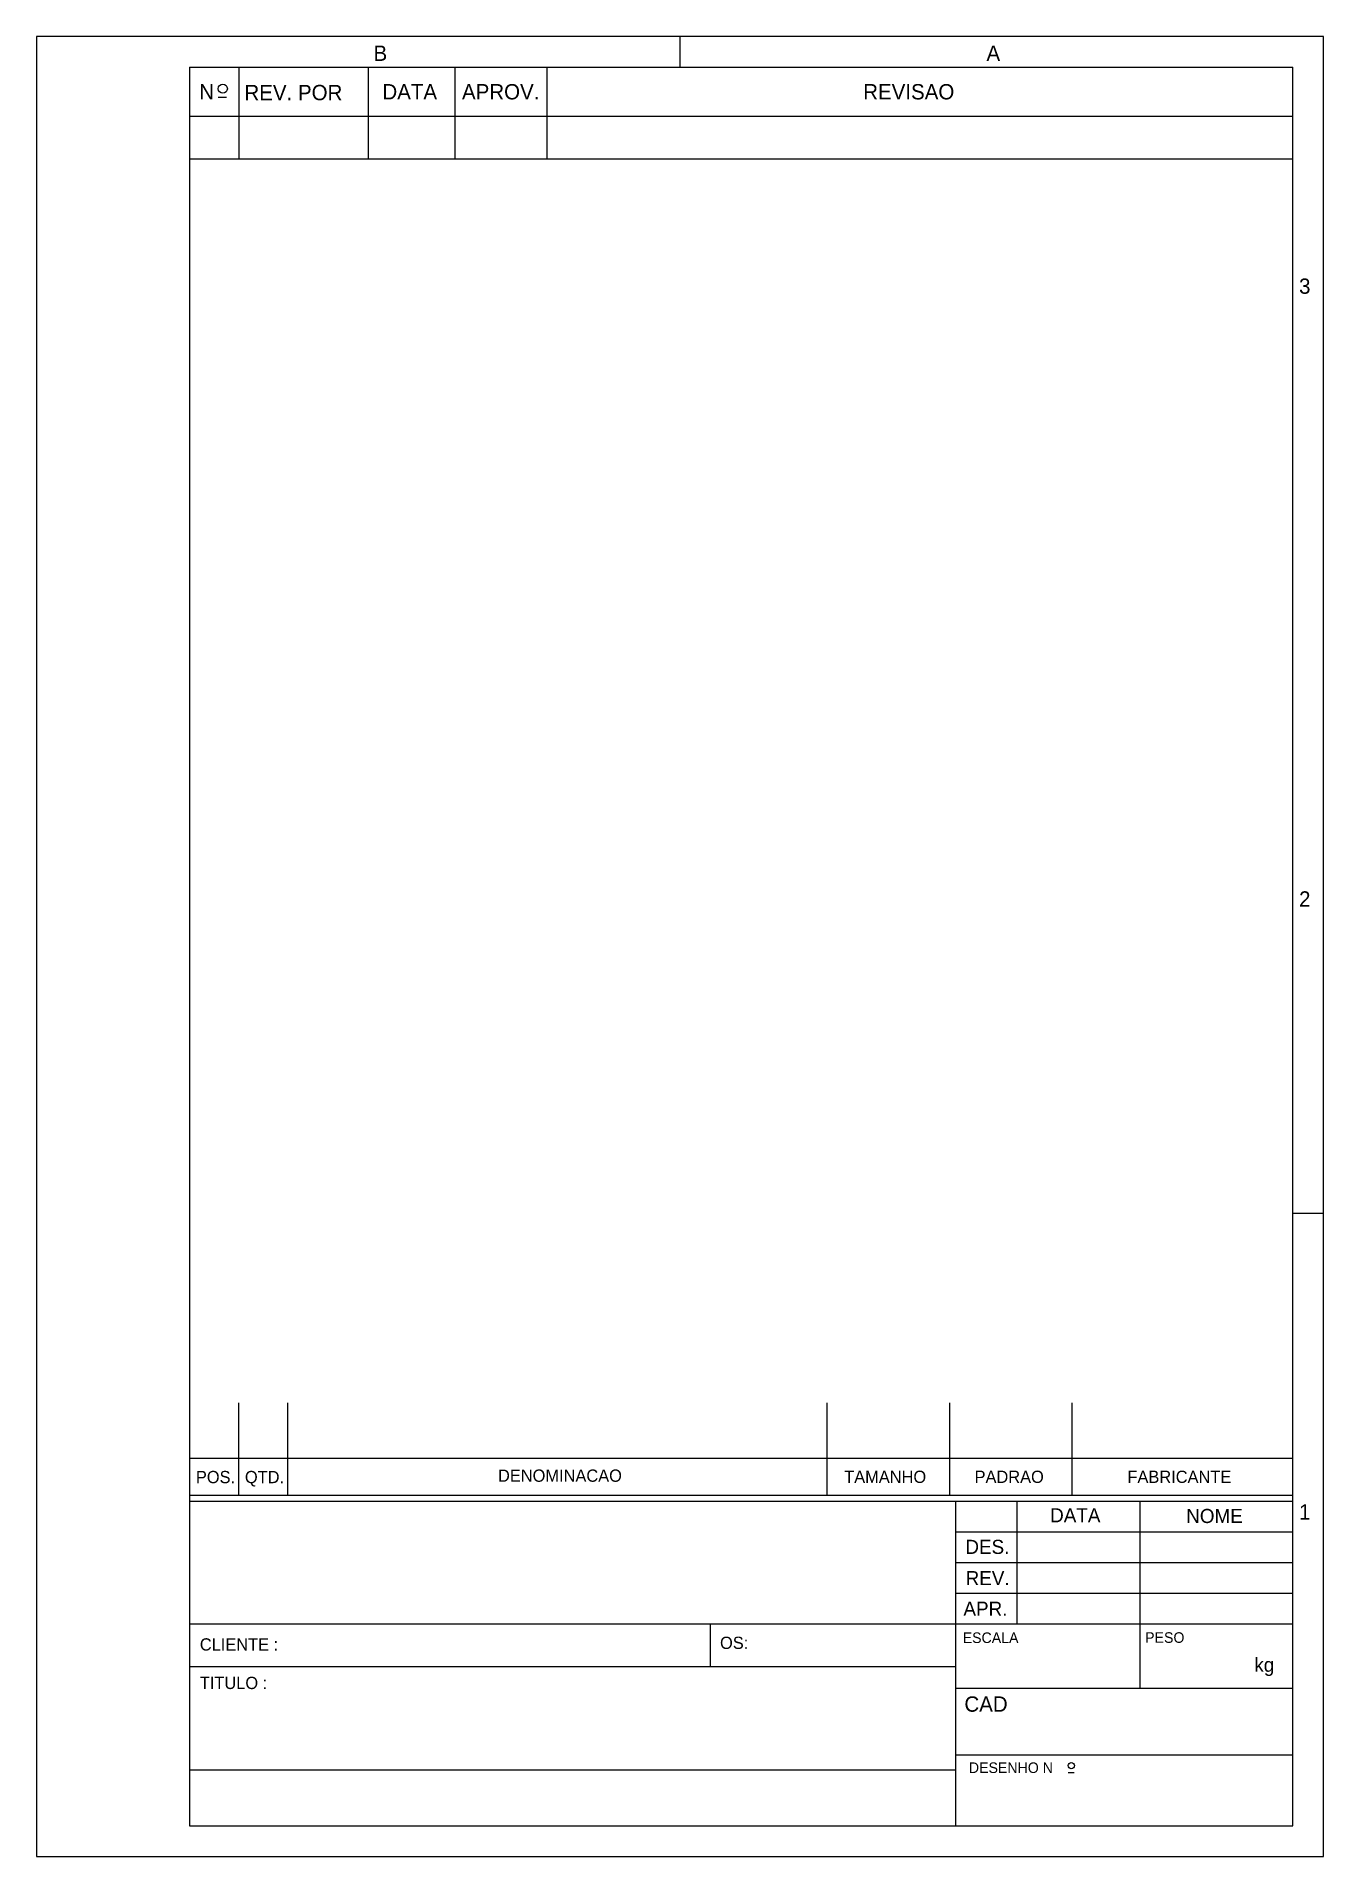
# Model space of a CAD drawing. Extents: x 0 to 210, y 0 to 297.
import ezdxf

# ---------------------------------------------------------------- set-up
doc = ezdxf.new("R2010")
doc.units = 0
doc.layers.add('TUPY', color=3, linetype='CONTINUOUS')

msp = doc.modelspace()

# ---------------------------------------------------------------- linework, layer by layer
at = {"layer": 'TUPY', "color": 0}
for p, q in [((210, 297), (0, 297)), ((0, 297), (0, 0)), ((105, 292), (105, 297)), ((210, 0), (210, 297)), ((25, 292), (205, 292)), ((25, 292), (25, 5)), ((33, 292), (33, 277)), ((54.14, 292), (54.14, 277)), ((68.25, 292), (68.25, 277)), ((83.25, 292), (83.25, 277)), ((205, 5), (205, 292)), ((29.64, 287.06), (31.04, 287.06)), ((25, 284), (205, 284)), ((25, 277), (205, 277)), ((205, 105), (210, 105)), ((33, 59), (33, 74.06)), ((41, 59), (41, 74.06)), ((129, 59), (129, 74.06)), ((149, 59), (149, 74.06)), ((169, 59), (169, 74.06)), ((25, 65), (205, 65)), ((25, 59), (205, 59)), ((25, 58), (205, 58)), ((150, 5), (150, 58)), ((160, 38), (160, 58)), ((180, 58), (180, 27.5)), ((150, 53), (205, 53)), ((150, 48), (205, 48)), ((150, 43), (205, 43)), ((25, 38), (205, 38)), ((110, 31), (110, 38)), ((25, 31), (150, 31)), ((150, 27.5), (205, 27.5)), ((150, 16.63), (205, 16.63)), ((25, 14.17), (150, 14.17)), ((168.35, 13.72), (169.28, 13.72)), ((25, 5), (205, 5)), ((0, 0), (210, 0))]:
    msp.add_line(p, q, dxfattribs=at)
for centre, radius in [((30.41, 288.46), 0.741), ((168.84, 14.84), 0.508)]:
    msp.add_circle(centre, radius, dxfattribs=at)

# ---------------------------------------------------------------- texts
for s, height, p in [('B', 2.5, (55, 293)), ('A', 2.5, (155, 293)), ('N', 2.5, (26.56, 286.72)), ('REV. POR', 2.5, (33.94, 286.59)), ('DATA', 2.5, (56.45, 286.72)), ('APROV.', 2.5, (69.43, 286.72)), ('REVISAO', 2.5, (134.89, 286.72)), ('3', 2.5, (206, 255)), ('2', 2.5, (206, 155)), ('POS.', 2, (26.02, 60.93)), ('QTD.', 2, (34.02, 60.93)), ('DENOMINACAO', 2, (75.31, 61.16)), ('TAMANHO', 2, (131.79, 60.97)), ('PADRAO', 2, (153.06, 60.97)), ('FABRICANTE', 2, (178, 60.97)), ('DATA', 2.3, (165.39, 54.54)), ('NOME', 2.3, (187.59, 54.43)), ('1', 2.5, (206, 55)), ('DES.', 2.3, (151.56, 49.39)), ('REV.', 2.3, (151.6, 44.29)), ('APR.', 2.3, (151.24, 39.3)), ('CLIENTE :', 2, (26.66, 33.62)), ('OS:', 2, (111.53, 33.88)), ('ESCALA', 1.725, (151.12, 34.85)), ('PESO', 1.725, (180.89, 34.88)), ('kg', 2.3, (198.71, 30.15)), ('TITULO :', 2, (26.66, 27.34)), ('CAD', 2.5, (151.4, 23.64)), ('DESENHO N', 1.725, (152.13, 13.64))]:
    msp.add_text(s, height=height, dxfattribs=at).set_placement(p)

doc.saveas('drawing.dxf')
